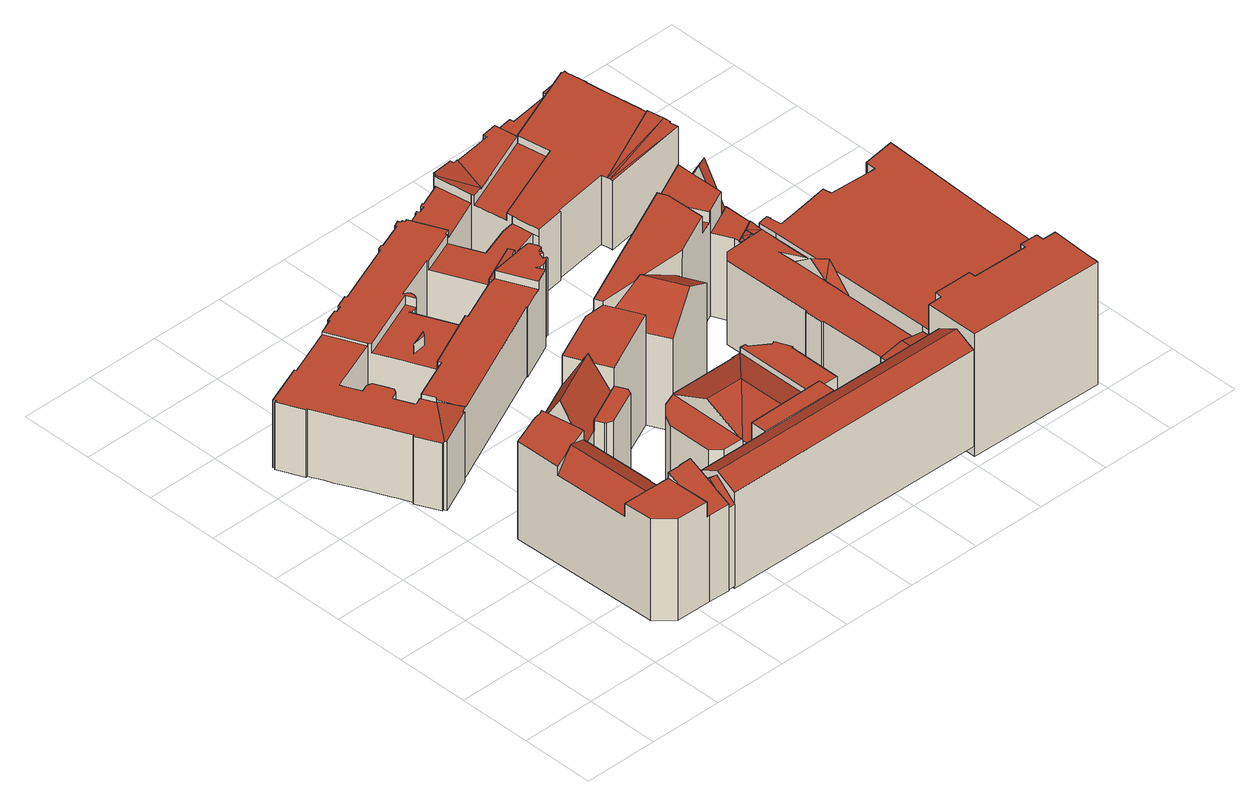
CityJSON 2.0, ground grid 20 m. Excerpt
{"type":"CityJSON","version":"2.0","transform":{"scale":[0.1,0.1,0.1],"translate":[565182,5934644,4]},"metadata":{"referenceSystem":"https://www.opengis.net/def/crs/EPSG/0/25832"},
"CityObjects":{
"building1":{"type":"Building","attributes":{"Gemeindeschluessel":"02000000","Geometrietyp2DReferenz":"3000","function":"31001_3010","roofType":"3100","measuredHeight":30.72,"storeysAboveGround":5},"geometry":[{"type":"MultiSurface","lod":"2","boundaries":[[[0,1,2,3,4,5,6,7,8]],[[9,10,11,12,13]],[[14,15,16]],[[17,6,5,18]],[[18,5,4,19]],[[19,4,3,20]],[[21,1,0]],[[8,7,22]],[[23,24,25]],[[25,26,27]],[[28,29,30]],[[31,32,33,34]],[[35,36,37,38]],[[38,37,39,40]],[[16,41,42,43,14]],[[28,42,41]],[[9,44,10]],[[45,46,47,48]],[[49,50,51,52]],[[14,43,53,15]],[[54,39,37,36,55,56,57]],[[58,45,48,59,31,34,17,18,19,20,60,61,35,38,40,62,63,64,49,52]],[[22,7,6,17,34,33,24,23]],[[64,63,27,26,41,16,15,53,65,66,67]],[[47,46,44,9,68,65,53,43,42,28,30,69]],[[62,40,39,54,70,71]],[[61,60,56,55]],[[68,9,13]],[[58,52,51,12,11]],[[50,49,64,67]],[[45,58,11,10,44,46]],[[66,65,68]],[[47,69,59,48]],[[35,61,55,36]],[[27,63,62,71]],[[31,59,69,30,29,32]],[[0,8,72]],[[54,57,2,1,21,70]],[[60,20,3,2,57,56]],[[66,68,13,12,51,50,67]],[[25,27,71,70,21,0,72]],[[33,32,29,28,41,26,25,24]],[[25,72,8,22,23]]],"semantics":{"surfaces":[{"type":"RoofSurface"},{"type":"WallSurface"},{"type":"GroundSurface"}],"values":[0,0,0,1,1,1,1,1,1,1,1,1,1,1,1,1,1,1,1,1,0,2,1,1,0,1,1,1,1,1,1,1,1,1,1,1,1,1,1,0,0,0,0]}}]},
"building2":{"type":"Building","attributes":{"name":"Justizbehörde","Gemeindeschluessel":"02000000","Geometrietyp2DReferenz":"3000","function":"31001_3010","roofType":"3100","measuredHeight":30.49,"storeysAboveGround":5},"geometry":[{"type":"MultiSurface","lod":"2","boundaries":[[[73,74,75,76,77,78,79,80]],[[81,82,75,74]],[[83,84,85,86]],[[87,88,89,90]],[[91,92,89,88,93]],[[94,95,96,97]],[[97,96,98,99]],[[80,100,73]],[[81,101,82]],[[102,103,95,94]],[[104,79,78,105]],[[105,78,77,106]],[[107,85,84,108]],[[109,110,111,112]],[[113,114,115,116]],[[116,115,117,118]],[[119,120,121,76]],[[122,92,91,123]],[[124,125,126,127,128,107,108,129,130,131]],[[132,124,131,133]],[[134,135,136,129,108,84,83,137]],[[138,139,140,86,85,107,128,141]],[[142,143,106,77,76,121]],[[141,128,127,144]],[[145,132,133,146]],[[123,91,93,125,124,132,145]],[[147,136,135,148,102,94,97,99,104,105,106,143,109,112,149,113,116,118,138,141,144,150,122,123,145,146]],[[151,111,110,142,121,120,117,115,114]],[[136,147,130,129]],[[152,148,135,134,82,101]],[[122,150,90,89,92]],[[126,125,93,88,87]],[[150,144,127,126,87,90]],[[151,114,113,149]],[[111,151,149,112]],[[142,110,109,143]],[[138,118,117,120,119,139]],[[83,86,140,153,137]],[[81,74,73]],[[103,102,148,152]],[[104,99,98,100,80,79]],[[147,146,133,131,130]],[[153,140,139,119,76,75]],[[153,75,82,134,137]],[[103,152,101,81,73,100,98,96,95]]],"semantics":{"surfaces":[{"type":"RoofSurface"},{"type":"WallSurface"},{"type":"GroundSurface"}],"values":[0,0,0,0,0,1,1,1,1,1,1,1,1,1,1,1,1,1,0,0,1,1,1,1,1,1,2,0,1,1,1,1,1,1,1,1,1,1,1,1,1,1,0,0,0]}}]},
"building3":{"type":"Building","attributes":{"Gemeindeschluessel":"02000000","Geometrietyp2DReferenz":"3000","function":"31001_3010","roofType":"1000","measuredHeight":33.79,"storeysAboveGround":4},"geometry":[{"type":"MultiSurface","lod":"2","boundaries":[[[154,155,156,157,158,159,160]],[[161,162,163,164,165,166,167]],[[168,169,170]],[[171,172,173]],[[174,175,176,177,178,179,180,181,182]],[[183,184,185]],[[186,187,188,189]],[[190,187,186]],[[191,188,187]],[[174,192,193,194,195,196,197]],[[182,198,199,193,192]],[[200,201,202]],[[203,204,201,200]],[[205,203,200]],[[206,207,208]],[[209,206,208]],[[210,206,209]],[[211,212,213]],[[214,160,159,215]],[[216,158,157,217]],[[217,157,156,218]],[[218,156,155,219]],[[219,155,154,220]],[[170,165,164,168]],[[221,168,164,163,222]],[[223,162,161]],[[167,166,224]],[[168,221,225,226]],[[168,226,227,169]],[[213,228,229,211]],[[185,171,173,230,231]],[[185,231,232,183]],[[197,175,174]],[[182,181,233,198]],[[233,181,180,234]],[[184,178,177,185]],[[171,185,177,176,172]],[[235,236,237]],[[209,238,239]],[[240,241,242,243]],[[150,244,245,246]],[[246,245,247,248]],[[188,249,189]],[[190,250,187]],[[251,191,187]],[[188,252,253]],[[200,191,251,205]],[[254,196,195,255]],[[255,195,194,256]],[[198,233,257,199]],[[253,252,202,201,258]],[[200,202,252]],[[205,251,259,203]],[[207,260,236,235]],[[261,262,263,264]],[[265,266,267,268]],[[123,269,270,122]],[[271,272,250,190,186,189,249,273,274]],[[269,123,275,276,260,207,206,210]],[[277,179,178,184,183,232,278,212,211,229,279,280]],[[224,166,165,170,169,227,230,173,172,176,175,197,196,254,264,263]],[[242,241,247,245,244,281,282,238,209,237,236,260,276,259,251,187,250,272,267,266]],[[283,284,285,150,246,248,240,243,265,268,271,274,277,280,286,287,288,289,216,217,218,219,220,290,291,261,264,254,255,256,292,293,275,123,122]],[[294,295,167,224,263,262]],[[294,262,261,291,296]],[[289,288,222,163,162,223,297]],[[271,268,267,272]],[[240,248,247,241]],[[292,256,194,193,199,257,298]],[[299,283,122,270]],[[237,209,208]],[[275,293,204,203,259,276]],[[293,292,298,258,201,204]],[[174,182,192]],[[150,285,281,244]],[[265,243,242,266]],[[285,284,282,281]],[[284,283,299,239,238,282]],[[277,274,273,234,180,179]],[[300,286,280,279]],[[287,286,300,301,302]],[[222,288,287,302]],[[225,303,304]],[[304,228,213,212,278]],[[290,220,154,160,214,305]],[[216,289,297,215,159,158]],[[161,167,295]],[[296,291,290,305]],[[299,270,269,210,209,239]],[[207,235,237,208]],[[191,200,252,188]],[[273,249,188,253,258,298,257,233,234]],[[301,300,279,229,228,304,303]],[[301,303,225,221,222,302]],[[304,278,232,231,230,227,226,225]],[[296,305,214,215,297,223,161,295,294]]],"semantics":{"surfaces":[{"type":"RoofSurface"},{"type":"WallSurface"},{"type":"GroundSurface"}],"values":[0,0,0,0,0,0,0,0,0,0,0,0,0,0,0,0,0,0,1,1,1,1,1,1,1,1,1,1,1,1,1,1,1,1,1,1,1,1,1,1,1,1,1,1,1,1,1,1,1,1,1,1,1,1,1,1,1,1,1,1,1,0,2,0,1,1,1,1,1,1,1,1,1,1,1,1,1,1,1,1,1,1,1,1,1,1,1,1,0,0,0,0,0,0,0,0]}}]},
"building4":{"type":"Building","attributes":{"Gemeindeschluessel":"02000000","Geometrietyp2DReferenz":"3000","function":"31001_3020","roofType":"1000","measuredHeight":22.07,"storeysAboveGround":3},"geometry":[{"type":"MultiSurface","lod":"2","boundaries":[[[306,307,308]],[[309,310,311,312,313,314,315,316,317]],[[318,319,320,321,322,323,324,325,326,327,328,329,330]],[[331,332,333,334,335]],[[333,336,337,338,339,340,341,334]],[[342,343,344,345,346,347,348]],[[349,350,351]],[[352,349,351]],[[353,354,355,356,349,352]],[[357,353,352]],[[358,359,360,361]],[[362,363,364]],[[365,366,367,368,369]],[[367,370,371,372,373,374,375,376]],[[377,378,379,380]],[[380,379,381,382]],[[382,381,383,384]],[[384,383,385,386]],[[387,388,389,390]],[[390,389,378,377]],[[391,392,393,394]],[[361,395,396,358]],[[397,398,399,400]],[[400,399,401,402]],[[402,401,403,404]],[[405,406,407]],[[408,409,410,411]],[[412,413,414,415]],[[415,414,416,417]],[[417,416,418,419]],[[419,418,420,421]],[[421,420,422,423]],[[423,422,424,425]],[[425,424,426,427]],[[428,429,430,431]],[[432,433,434,435]],[[405,436,437]],[[438,439,440,441]],[[442,443,444,445]],[[446,447,448,449]],[[450,451,452,453]],[[454,455,456,457]],[[457,456,458,459]],[[459,458,460,461]],[[461,460,462,463]],[[463,462,464,465]],[[466,467,468,469]],[[330,470,471,318]],[[472,473,474,475]],[[476,317,316,477]],[[477,316,315,478]],[[478,315,314,479]],[[362,311,310,363]],[[480,481,482,483]],[[484,485,486,487]],[[487,486,488,489]],[[489,488,490,491]],[[491,490,492,493]],[[493,492,494,495]],[[495,494,496,497]],[[497,496,498,499]],[[499,498,500,501]],[[501,500,502,503]],[[503,502,504,505]],[[505,504,506,507]],[[507,506,508,509]],[[509,508,510,511]],[[512,513,514,515]],[[516,329,328,517]],[[517,328,327,518]],[[518,327,326,519]],[[519,326,325,520]],[[520,325,324,521]],[[521,324,323,522]],[[522,323,322,523]],[[523,322,321,524]],[[524,321,320,525]],[[319,331,335,320]],[[526,341,340,527]],[[527,340,339,528]],[[528,339,338,529]],[[529,338,337,530]],[[347,336,333,348]],[[531,532,533,534]],[[535,346,345,536]],[[536,345,344,537]],[[376,343,342,367]],[[367,342,538,539,370]],[[540,541,542,543]],[[543,542,544,545]],[[545,544,546,547]],[[547,546,548,549]],[[366,550,538,342,367]],[[551,552,553,554]],[[555,351,350,556]],[[557,356,355,558]],[[558,355,354,559]],[[359,560,561,360]],[[562,563,564,565]],[[565,564,566,567]],[[568,569,429,428]],[[570,571,572,573]],[[574,575,576,577]],[[577,576,578,579]],[[580,581,582,583]],[[583,582,584,585]],[[365,586,550,366]],[[587,375,374,588]],[[588,374,373,589]],[[589,373,372,590]],[[590,372,371,591]],[[592,593,594,595]],[[595,594,596,597]],[[597,596,598,599]],[[599,598,600,601]],[[601,600,602,603]],[[389,388,604,605,606,607,608,403,401,399,398,609,396,395,610,611,612,393,392,613,614,615,616,617,618,619,620,621,622,623,624,625,626,432,435,627,628,385,383,381,379,378]],[[629,630,631,632,633,404,403,608,607,606,605,604,388,387]],[[385,628,627,435,434,413,412,634,635,636,386]],[[637,638,639,640,433,432,626,625,624]],[[641,642,643,644,306,308,645,646,609,398,397]],[[647,648,649,364,363,310,309,650,651,652,653,654]],[[655,656,657,658,552,551,659,660,661,662,549,548]],[[663,664,665,666,667,668,439,438,669,670,431,430,433,640]],[[408,671,672,673,674,453,452,675,676,677,407,406,409]],[[610,395,361,360,561,678,668,667,679,680,681,682]],[[683,684,685,686,533,532,687,555,556,553,552,658,657,656,655,548,546,544,542,541,539,538,550,586]],[[560,436,405,407,677,676,675,452,451,512,515,649,648,647,440,439,668,678,561]],[[433,430,429,569,566,564,563,448,447,688,689,474,473,690,471,470,468,467,464,462,460,458,456,455,691,444,443,692,426,424,422,420,418,416,414,413,434]],[[558,559,693,694,695,696,697,531,534,574,577,579,698,699,700,701,702,703,480,483,704,580,583,585,705,484,487,489,491,493,495,497,499,501,503,505,507,509,511,706,450,453,674,673,672,671,408,411,707,644,643,642,641,397,400,402,404,633,632,631,630,629,387,390,377,380,382,384,386,636,635,634,412,415,417,419,421,423,425,427,708,442,445,709,454,457,459,461,463,465,466,469,710,516,517,518,519,520,521,522,523,524,525,711,526,527,528,529,530,712,535,536,537,713,587,588,589,590,591,714,540,543,545,547,549,662,661,660,659,551,554,715,716,557],[717,718,719,720,721,722,570,573,723],[724,725,726,727,446,449,562,565,567,728,592,595,597,599,601,603,729,654,653,652,651,650],[666,665,664,663,640,639,638,637,730,731,732,733,734,735,736,737,738,739,740,391,394,741,742,682,681,680,679,667]],[[670,669,438,441,602,600,598,596,594,593,568,428,431],[743,744,745]],[[513,510,508,506,504,502,500,498,496,494,492,490,488,486,485,746,584,582,581,747,482,481,748,749,750,751,514]],[[623,622,621,732,731,730,637,624]],[[612,611,610,682,742,741,394,393]],[[618,617,616,737,736,735,734,619]],[[446,727,726,689,688,447]],[[721,720,719,331,319,318,471,690]],[[725,724,650,309,317,476,475,474,689,726]],[[320,335,334,341,526,711,525]],[[718,717,723,683,586,365,369,332,331,719]],[[752,753,575,686,685,684,683,754]],[[349,356,557,716,715,554,553,556,350]],[[696,695,694,357,352,351,555,687,697]],[[572,754,683,723,573]],[[568,593,592,728,567,566,569]],[[615,614,739,738,737,616]],[[694,693,559,354,353,357]],[[541,540,714,591,371,370,539]],[[344,343,376,375,587,713,537]],[[575,574,534,533,686]],[[531,697,687,532]],[[337,336,347,346,535,712,530]],[[369,368,367,342,348,333,332]],[[484,705,585,584,746,485]],[[747,581,580,704,483,482]],[[748,481,480,703,702,749]],[[750,749,702,701]],[[750,701,700,699,313,312,751]],[[699,698,579,578,479,314,313]],[[473,472,571,570,722,721,690]],[[468,470,330,329,516,710,469]],[[464,467,466,465]],[[450,706,511,510,513,512,451]],[[649,515,514,751,312,311,362,364]],[[563,562,449,448]],[[444,691,455,454,709,445]],[[745,744,755,756]],[[744,743,757,755]],[[756,757,743,745]],[[647,654,729,603,602,441,440]],[[426,692,443,442,708,427]],[[644,707,411,410,307,306]],[[646,437,436,560,359,358,396,609]],[[391,740,739,614,613,392]],[[621,620,619,734,733,732]],[[476,477,478,479,578,576,575,753,752,754,572,571,472,475]],[[755,757,756]],[[645,308,307,410,409,406,405,437,646]]],"semantics":{"surfaces":[{"type":"RoofSurface"},{"type":"WallSurface"},{"type":"GroundSurface"}],"values":[0,0,0,0,0,0,0,0,0,0,0,0,0,0,1,1,1,1,1,1,1,1,1,1,1,1,1,1,1,1,1,1,1,1,1,1,1,1,1,1,1,1,1,1,1,1,1,1,1,1,1,1,1,1,1,1,1,1,1,1,1,1,1,1,1,1,1,1,1,1,1,1,1,1,1,1,1,1,1,1,1,1,1,1,1,1,1,1,1,1,1,1,1,1,1,1,1,1,1,1,1,1,1,1,1,1,1,1,1,1,1,1,1,1,1,1,0,1,1,1,1,1,1,1,1,1,0,0,0,2,0,0,1,1,1,1,1,1,1,1,1,1,1,1,1,1,1,1,1,1,1,1,1,1,1,1,1,1,1,1,1,1,1,1,1,1,1,1,1,1,1,1,1,1,1,0,0,0]}}]},
"building5":{"type":"Building","attributes":{"Gemeindeschluessel":"02000000","Geometrietyp2DReferenz":"3000","function":"31001_2010","roofType":"1000","measuredHeight":34.94,"storeysAboveGround":8},"geometry":[{"type":"MultiSurface","lod":"2","boundaries":[[[758,759,760,761]],[[761,760,762,763]],[[763,762,764,765]],[[765,764,766,767]],[[768,769,770,771]],[[771,770,772,773]],[[773,772,774,775]],[[776,777,778,779]],[[779,778,780,781]],[[769,768,767,766]],[[781,780,782,783]],[[783,782,759,758]],[[784,785,777,776]],[[785,784,775,774]],[[775,784,776,779,781,783,758,761,763,765,767,768,771,773]],[[785,774,772,770,769,766,764,762,760,759,782,780,778,777]]],"semantics":{"surfaces":[{"type":"WallSurface"},{"type":"GroundSurface"},{"type":"RoofSurface"}],"values":[0,0,0,0,0,0,0,0,0,0,0,0,0,0,1,2]}}]},
"building6":{"type":"Building","attributes":{"Gemeindeschluessel":"02000000","Geometrietyp2DReferenz":"3000","function":"31001_2010","roofType":"1000","measuredHeight":29.78,"storeysAboveGround":6},"geometry":[{"type":"MultiSurface","lod":"2","boundaries":[[[786,787,788,789]],[[789,788,790,791]],[[791,790,792,793]],[[793,792,794,795]],[[796,797,798,799]],[[800,801,802,803]],[[803,802,804,805]],[[805,804,806,807]],[[807,806,808,809]],[[809,808,810,811]],[[811,810,812,813]],[[813,812,814,815]],[[816,817,818,819]],[[819,818,820,821]],[[822,823,824,825]],[[826,827,828,829]],[[829,828,830,831]],[[831,830,832,833]],[[834,835,836,837]],[[838,834,837,816,819,821,822,825,786,789,791,793,795,826,829,831,833,839,840,841,796,799,800,803,805,807,809,811,813,815]],[[794,792,790,788,787,824,823,820,818,817,836,835,842,814,812,810,808,806,804,802,801,798,797,843,844,845,832,830,828,827]],[[794,827,826,795]],[[820,823,822,821]],[[844,843,841,840]],[[836,817,816,837]],[[842,835,834,838]],[[814,842,838,815]],[[798,801,800,799]],[[843,797,796,841]],[[824,787,786,825]],[[845,844,840,839]],[[832,845,839,833]]],"semantics":{"surfaces":[{"type":"WallSurface"},{"type":"GroundSurface"},{"type":"RoofSurface"}],"values":[0,0,0,0,0,0,0,0,0,0,0,0,0,0,0,0,0,0,0,1,2,0,0,0,0,0,0,0,0,0,0,0]}}]},
"building7":{"type":"Building","attributes":{"Gemeindeschluessel":"02000000","Geometrietyp2DReferenz":"3000","function":"31001_2020","roofType":"1000","measuredHeight":4.52},"geometry":[{"type":"MultiSurface","lod":"2","boundaries":[[[846,847,848,849,850]],[[851,847,846,852]],[[852,846,850,853]],[[854,855,856,857]],[[857,856,858,859]],[[859,858,860,861]],[[861,860,862,863]],[[863,862,864,865]],[[865,864,866,867]],[[848,868,869,849]],[[870,871,872,873]],[[873,872,874,875]],[[875,874,876,877]],[[877,876,878,879]],[[879,878,880,881]],[[882,851,852,853,854,857,859,861,863,865,867,870,873,875,877,879,881]],[[883,882,881,880]],[[871,870,867,866]],[[851,882,883,868,848,847]],[[854,853,850,849,869,855]],[[871,866,864,862,860,858,856,855,869,868,883,880,878,876,874,872]]],"semantics":{"surfaces":[{"type":"RoofSurface"},{"type":"WallSurface"},{"type":"GroundSurface"}],"values":[0,1,1,1,1,1,1,1,1,1,1,1,1,1,1,2,1,1,1,1,0]}}]}
},
"vertices":[
[327,389,335],[372,406,335],[372,413,335],[355,522,335],[343,516,335],[327,514,335],[239,480,335],[242,355,335],[286,372,335],[448,59,323],[449,23,291],[469,23,291],[469,80,343],[448,81,343],[415,142,114],[415,143,114],[379,143,114],[239,480,58],[327,514,58],[343,516,58],[355,522,58],[372,406,309],[242,355,309],[248,146,309],[248,146,347],[313,145,347],[375,143,347],[375,143,311],[380,109,347],[382,22,347],[382,22,304],[293,24,58],[293,24,347],[250,66,347],[250,66,58],[443,412,58],[443,412,114],[422,403,114],[422,403,58],[424,199,114],[424,199,58],[379,143,347],[379,143,364],[415,142,364],[449,23,305],[448,23,58],[448,23,305],[448,20,304],[448,20,58],[456,130,58],[456,130,298],[470,130,298],[470,130,58],[415,143,365],[377,199,114],[432,435,114],[373,407,114],[372,413,114],[469,23,58],[391,22,58],[373,407,58],[432,435,58],[375,199,58],[375,143,58],[456,144,58],[448,143,365],[448,143,286],[456,144,286],[448,87,337],[391,22,304],[377,199,309],[375,199,310],[307,380,347],
[666,422,264],[666,317,312],[773,316,312],[879,429,260],[855,430,260],[855,425,262],[673,427,262],[666,424,263],[666,213,264],[666,202,260],[667,173,327],[666,130,327],[878,128,327],[878,175,327],[1069,126,287],[1134,126,298],[1134,177,298],[1068,176,287],[1200,177,287],[1198,177,287],[1200,125,287],[584,346,51],[584,346,264],[599,378,264],[599,378,51],[630,410,264],[630,410,51],[666,424,264],[666,202,264],[584,227,51],[584,227,264],[673,427,51],[855,425,51],[855,430,51],[878,128,325],[666,130,325],[894,421,51],[894,421,276],[940,388,276],[940,388,51],[964,350,51],[964,350,276],[961,348,276],[961,348,51],[961,204,276],[961,204,51],[880,205,260],[880,205,276],[879,429,276],[1198,177,51],[1200,177,51],[1201,70,356],[1200,125,325],[1069,126,325],[1069,125,326],[878,127,326],[666,129,326],[470,130,327],[469,77,356],[1201,16,326],[469,23,326],[667,202,260],[667,202,51],[666,129,51],[667,173,260],[879,205,51],[879,205,260],[878,175,260],[878,127,51],[894,429,276],[894,429,51],[1069,125,51],[1201,16,51],[469,23,51],[470,130,51],[611,203,51],[947,392,51],[1068,176,51],[947,392,276],[611,203,264],[773,174,312],
[443,412,314],[445,408,314],[462,402,314],[557,446,314],[563,462,314],[549,491,314],[432,435,314],[529,536,365],[550,492,365],[731,578,365],[688,669,365],[631,667,365],[497,603,365],[517,560,365],[688,669,344],[678,690,344],[631,667,344],[1053,839,306],[1053,868,306],[1042,863,306],[1163,873,354],[1163,921,354],[1053,868,354],[1053,839,354],[1095,752,354],[1103,756,354],[1103,755,354],[1164,784,354],[1164,832,354],[1055,733,323],[1095,752,323],[1053,839,323],[1128,688,287],[1140,684,288],[1143,697,289],[1128,690,287],[1128,684,287],[1165,685,291],[1163,853,389],[1191,866,389],[1190,927,285],[1169,917,286],[1166,922,275],[1163,921,275],[1164,784,274],[1192,798,274],[1165,705,291],[1193,721,292],[1165,707,292],[1194,686,287],[1194,694,288],[1165,685,287],[1196,473,325],[1196,541,250],[1168,503,325],[1168,455,288],[1197,406,250],[925,671,250],[939,677,250],[922,677,250],[432,435,281],[549,491,281],[563,462,51],[557,446,51],[462,402,51],[445,408,51],[443,412,51],[688,669,314],[731,578,314],[550,492,282],[497,603,282],[789,672,375],[688,669,375],[678,690,375],[922,677,314],[925,671,314],[1042,863,375],[1053,839,375],[1055,733,375],[1164,784,289],[1103,755,289],[1166,602,250],[1166,602,288],[1167,552,288],[1169,406,288],[1169,406,251],[1060,407,51],[1060,407,288],[1064,407,288],[1064,407,51],[1068,176,288],[1065,356,288],[1065,356,51],[1061,356,288],[1061,356,51],[1128,690,289],[1128,684,288],[1165,685,288],[1165,707,291],[1165,707,289],[1166,922,51],[1169,917,51],[1190,927,51],[1192,798,289],[1193,721,289],[1194,686,288],[1196,541,288],[355,522,51],[355,522,304],[352,535,282],[352,535,51],[1060,658,51],[1060,658,288],[1083,682,288],[1083,682,51],[1200,177,75],[1198,177,75],[1128,683,51],[1128,683,288],[1127,704,289],[1127,704,51],[1194,640,51],[1194,640,288],[1103,756,51],[939,677,375],[924,670,314],[924,670,51],[1170,177,288],[1168,406,288],[1196,406,51],[1168,406,51],[1170,177,51],[952,611,51],[759,519,51],[731,578,51],[549,492,51],[432,435,51],[373,407,51],[1193,744,51],[1194,694,51],[363,471,388],[523,548,388],[373,407,282],[549,492,282],[1193,744,289],[1196,406,251],[952,611,314],[856,565,384],[759,519,314],[805,673,384],[820,673,375],[432,435,282],
[181,644,275],[272,687,275],[180,647,270],[657,990,266],[656,990,266],[658,985,266],[764,1002,266],[753,1027,266],[767,1034,266],[760,1049,266],[712,1027,266],[653,999,266],[702,1179,251],[826,1234,251],[811,1338,251],[809,1331,251],[748,1306,251],[747,1309,251],[738,1305,251],[741,1298,251],[722,1291,251],[719,1298,251],[712,1295,251],[713,1292,251],[661,1271,251],[826,1234,277],[827,1226,277],[862,1240,272],[814,1339,277],[811,1338,277],[893,1348,272],[880,1346,272],[879,1350,273],[878,1355,273],[819,1347,276],[820,1340,276],[1049,1317,269],[1040,1380,269],[999,1374,269],[999,1368,269],[1000,1363,269],[893,1348,269],[862,1240,269],[1324,1134,274],[1317,1179,273],[1087,1070,273],[1088,1061,274],[1318,1089,273],[1327,1090,273],[1323,1115,273],[1327,1115,273],[1089,1053,273],[265,765,251],[271,773,251],[256,805,251],[248,801,251],[658,985,251],[656,990,251],[637,982,251],[840,1136,251],[1063,1227,251],[1049,1317,251],[862,1240,251],[827,1226,251],[1275,1410,251],[1274,1415,251],[1215,1406,251],[1216,1395,251],[1096,1377,251],[1094,1388,251],[1040,1380,251],[7,1016,76],[7,1016,268],[13,1018,268],[13,1018,76],[9,1024,268],[9,1024,76],[118,1068,268],[118,1068,76],[120,1063,268],[120,1063,76],[41,948,76],[41,948,268],[38,947,268],[38,947,76],[222,851,76],[222,851,268],[204,843,268],[204,843,76],[248,801,268],[265,765,268],[177,653,76],[177,653,268],[173,651,268],[173,651,76],[143,714,268],[143,714,76],[148,717,268],[148,717,76],[284,724,274],[294,702,276],[294,702,274],[278,694,76],[278,694,275],[280,691,275],[280,691,76],[289,1131,76],[289,1131,276],[287,1136,276],[287,1136,76],[321,1149,276],[321,1149,76],[323,1144,276],[323,1144,76],[340,1151,276],[340,1151,76],[338,1156,276],[338,1156,76],[373,1170,276],[373,1170,76],[376,1165,276],[376,1165,76],[471,1079,251],[471,1079,276],[298,1007,276],[298,1007,251],[294,1015,268],[294,1015,276],[249,1115,276],[249,1115,268],[265,765,274],[265,765,270],[362,863,251],[362,863,274],[520,937,274],[520,937,251],[545,1233,76],[545,1233,276],[543,1238,276],[543,1238,76],[473,1087,76],[473,1087,276],[481,1083,276],[481,1083,76],[640,861,76],[640,861,274],[639,864,274],[639,864,76],[557,1244,76],[557,1244,276],[559,1241,276],[559,1241,76],[628,1268,276],[628,1268,76],[626,1272,276],[626,1272,76],[643,1280,276],[643,1280,76],[646,1273,276],[646,1273,76],[652,1275,76],[652,1275,276],[655,1268,276],[655,1268,76],[661,1271,276],[702,1179,276],[689,1169,251],[689,1169,276],[594,1130,276],[594,1130,251],[653,999,251],[712,1027,251],[760,1049,251],[767,1034,251],[778,1003,76],[778,1003,297],[782,998,297],[782,998,76],[777,967,76],[777,967,297],[777,964,297],[777,964,76],[781,963,297],[781,963,76],[779,955,297],[779,955,76],[771,958,297],[771,958,76],[766,943,297],[766,943,76],[775,940,297],[775,940,76],[773,935,297],[773,935,76],[769,936,297],[769,936,76],[761,929,297],[761,929,76],[751,925,297],[751,925,76],[741,926,297],[741,926,76],[731,930,297],[731,930,76],[742,910,297],[742,910,76],[701,890,274],[701,890,297],[658,985,297],[658,985,274],[713,1292,76],[712,1295,76],[719,1298,76],[722,1291,76],[741,1298,76],[738,1305,76],[747,1309,76],[748,1306,76],[809,1331,76],[811,1338,76],[820,1340,76],[819,1347,76],[878,1355,76],[879,1350,76],[880,1346,76],[931,1061,76],[931,1061,272],[931,1056,272],[931,1056,76],[1000,1363,76],[999,1368,76],[999,1374,76],[1049,1317,272],[1275,1410,272],[1275,1408,76],[1275,1408,272],[1284,1409,272],[1284,1409,76],[1283,1403,272],[1283,1403,76],[1292,1346,272],[1292,1346,76],[1290,1345,272],[1290,1345,76],[1063,1227,272],[1314,1180,76],[1314,1180,272],[1317,1180,272],[1317,1180,76],[1087,1070,272],[1317,1179,272],[1327,1115,76],[1323,1115,76],[1327,1090,76],[271,773,274],[256,805,274],[486,1077,76],[486,1077,276],[488,1069,276],[488,1069,76],[486,1061,276],[486,1061,76],[482,1054,251],[482,1054,276],[727,1085,76],[727,1085,251],[809,1114,251],[809,1114,76],[852,1044,76],[852,1044,251],[849,1061,251],[849,1061,76],[785,1042,251],[785,1042,76],[790,979,76],[790,979,297],[791,974,297],[791,974,76],[787,970,297],[787,970,76],[840,1136,272],[1094,1388,76],[1096,1377,76],[1216,1395,76],[1215,1406,76],[1274,1415,76],[481,1054,76],[481,1054,251],[474,1050,251],[474,1050,76],[466,1050,251],[466,1050,76],[458,1053,251],[458,1053,76],[510,936,251],[510,936,76],[519,940,251],[519,940,76],[60,909,268],[67,892,268],[97,829,268],[126,765,268],[131,754,268],[179,650,268],[227,792,268],[224,798,268],[220,807,268],[224,854,268],[230,865,268],[223,881,268],[208,913,268],[204,914,268],[195,916,268],[193,916,268],[178,910,268],[175,908,268],[175,909,268],[157,949,268],[152,959,268],[172,967,268],[182,971,268],[138,1070,268],[126,1066,268],[60,909,76],[67,892,76],[97,829,76],[126,765,76],[131,754,76],[249,1115,76],[138,1070,76],[126,1066,76],[152,959,76],[172,967,76],[182,971,76],[294,1015,76],[179,650,76],[179,648,76],[180,647,76],[181,644,76],[179,648,270],[179,650,270],[523,931,274],[534,936,274],[637,982,274],[657,990,76],[656,990,76],[637,982,76],[534,936,76],[523,931,76],[1293,1322,272],[1296,1302,272],[1298,1289,272],[1311,1201,272],[1311,1201,76],[1298,1289,76],[1296,1302,76],[1293,1322,76],[298,1007,76],[331,934,76],[334,927,76],[362,863,76],[366,854,76],[366,854,274],[334,927,251],[331,934,251],[294,702,76],[301,705,76],[409,756,76],[579,836,76],[579,836,274],[409,756,274],[301,705,274],[315,831,274],[315,831,76],[256,805,76],[248,801,76],[227,792,76],[842,1119,272],[846,1090,272],[846,1087,272],[852,1044,272],[1084,1085,272],[521,1106,276],[592,1134,276],[688,1173,276],[545,1239,276],[424,1185,276],[1318,1089,76],[1089,1053,76],[1088,1061,76],[1087,1070,76],[1084,1085,76],[767,1034,76],[753,1027,76],[764,1002,76],[765,1000,76],[771,1003,76],[772,1003,76],[788,985,76],[783,969,76],[701,890,76],[272,687,76],[424,1185,76],[545,1239,76],[661,1271,76],[814,1339,76],[893,1348,76],[1040,1380,76],[1275,1410,76],[1317,1179,76],[1324,1134,76],[840,1136,76],[827,1226,76],[826,1234,76],[702,1179,76],[688,1173,76],[689,1169,76],[842,1119,76],[653,999,76],[594,1130,76],[592,1134,76],[521,1106,76],[482,1054,76],[520,937,76],[157,949,76],[175,909,76],[175,908,76],[178,910,76],[193,916,76],[195,916,76],[204,914,76],[208,913,76],[223,881,76],[230,865,76],[224,854,76],[220,807,76],[224,798,76],[410,958,251],[400,945,251],[363,939,251],[783,969,297],[788,985,297],[772,1003,297],[771,1003,297],[765,1000,297],[764,1002,297],[846,1090,251],[846,1087,251],[842,1119,251],[400,945,278],[363,939,278],[410,958,278],
[1200,159,25],[1200,159,374],[1240,159,374],[1240,159,25],[1241,179,374],[1241,179,25],[1345,178,374],[1345,178,25],[1345,160,374],[1345,160,25],[1496,156,25],[1496,156,374],[1497,171,374],[1497,171,25],[1545,170,374],[1545,170,25],[1545,149,374],[1545,149,25],[1577,38,25],[1577,38,374],[1576,12,374],[1576,12,25],[1576,6,374],[1576,6,25],[1201,13,374],[1201,13,25],[1582,148,25],[1582,148,374],
[1241,179,4],[1241,179,302],[1240,159,302],[1240,159,4],[1200,159,302],[1200,159,4],[1200,177,302],[1200,177,4],[1194,640,302],[1194,640,4],[1380,678,4],[1380,678,302],[1383,658,302],[1383,658,4],[1496,653,4],[1496,653,302],[1512,653,302],[1512,653,4],[1513,678,302],[1513,678,4],[1514,678,302],[1514,678,4],[1513,682,302],[1513,682,4],[1602,695,302],[1602,695,4],[1602,691,302],[1602,691,4],[1589,363,302],[1589,363,4],[1545,170,4],[1545,170,302],[1497,171,302],[1497,171,4],[1496,156,302],[1496,156,4],[1345,160,4],[1345,160,302],[1345,178,302],[1345,178,4],[1194,694,4],[1194,694,302],[1222,699,302],[1222,699,4],[1224,688,302],[1224,688,4],[1222,688,302],[1222,688,4],[1582,148,4],[1582,148,302],[1545,149,302],[1545,149,4],[1587,301,4],[1227,657,4],[1301,668,4],[1379,681,4],[1587,301,302],[1379,681,302],[1301,668,302],[1227,657,302],
[1194,694,76],[1222,699,76],[1236,701,76],[1236,751,76],[1193,744,76],[1222,699,67],[1194,694,67],[1193,744,67],[1342,768,67],[1342,768,112],[1367,769,112],[1367,769,67],[1392,767,112],[1392,767,67],[1416,760,112],[1416,760,67],[1439,749,112],[1439,749,67],[1458,736,112],[1458,736,67],[1475,719,112],[1475,719,67],[1236,701,112],[1236,751,112],[1488,701,67],[1488,701,112],[1499,680,112],[1499,680,67],[1416,668,112],[1416,668,67],[1378,682,112],[1378,682,67],[1282,667,112],[1282,667,67],[1245,669,112],[1245,669,67],[1239,702,67],[1239,702,112]
]}
